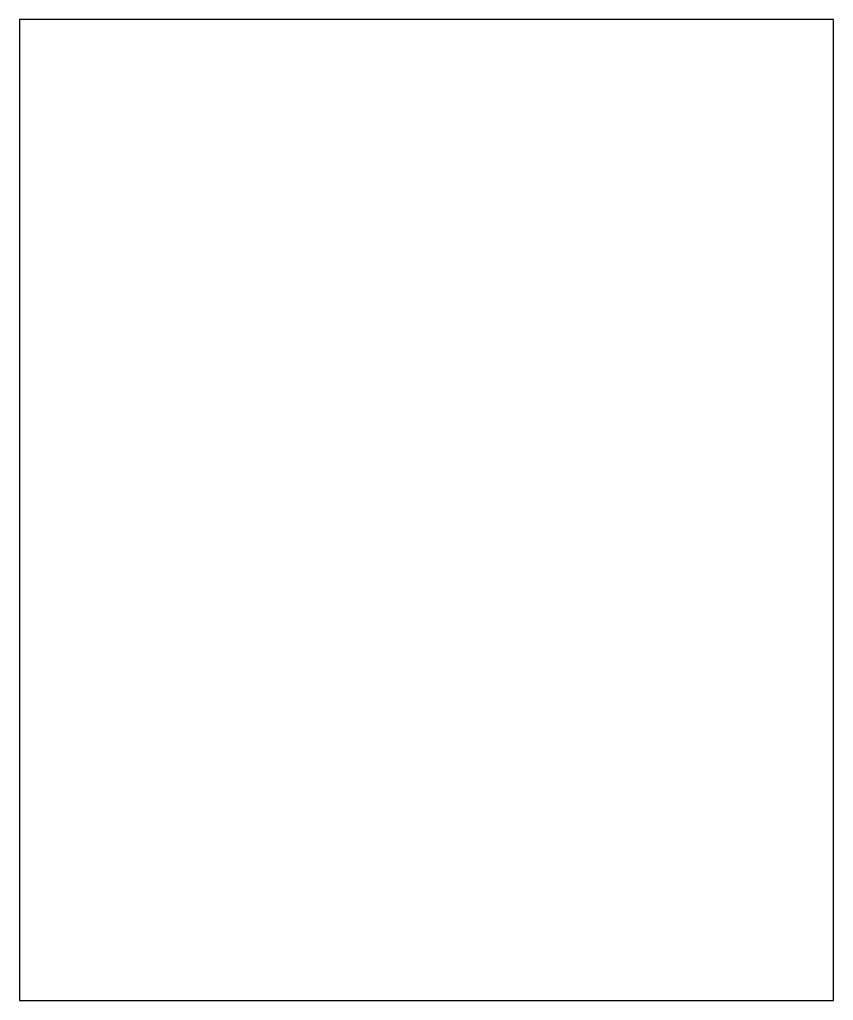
# Model space of a CAD drawing. Extents: x 0 to 39, y 0 to 47.
import ezdxf

# ---------------------------------------------------------------- set-up
doc = ezdxf.new("R2010")
doc.units = 0
doc.layers.add('RIQUADRO', color=7, linetype='CONTINUOUS')

msp = doc.modelspace()

# ---------------------------------------------------------------- linework, layer by layer
at = {"layer": 'RIQUADRO'}
msp.add_lwpolyline([(0, 0), (39, 0), (39, 47), (0, 47)], close=True, dxfattribs=at)

doc.saveas('drawing.dxf')
